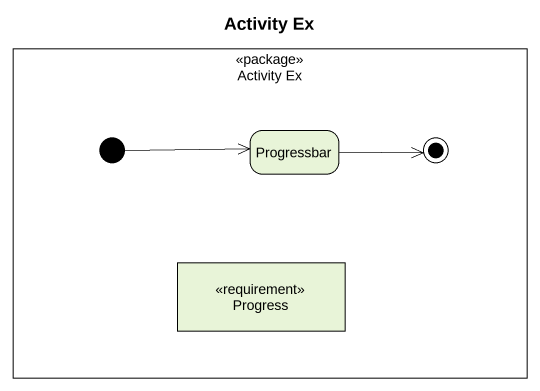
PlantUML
@startuml
title Activity Ex
hide empty description
state "Activity Ex" as Activity_Ex <<package>> {
  state Progressbar
  state Progress <<requirement>>
  [*] -right-> Progressbar
  Progressbar -right-> [*]
}
@enduml
